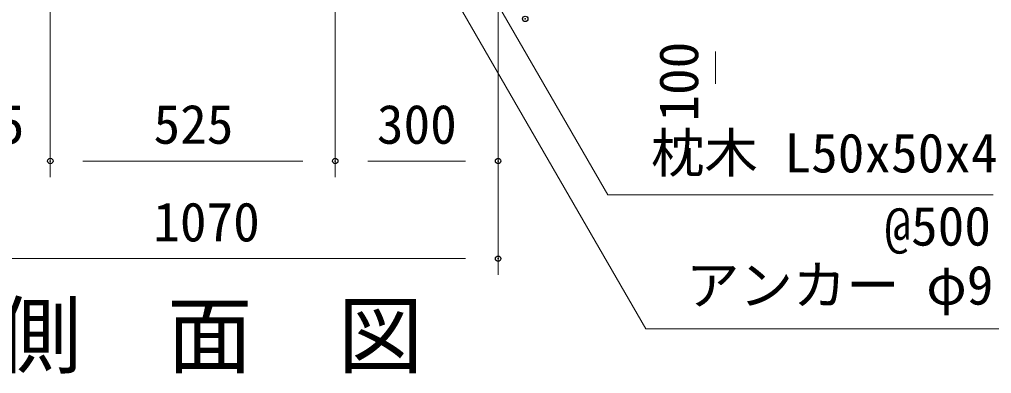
# Model space of a CAD drawing. Units: millimetres, scale not verified. Extents: x -6300 to 6300, y -4455 to 4455.
# Drawn here: x 2972 to 4763, y -2202 to -1549 of the extents above; entities that cross this region are included whole.
import ezdxf
from ezdxf.enums import TextEntityAlignment as Align

# ---------------------------------------------------------------- set-up
doc = ezdxf.new("R2010")
doc.units = ezdxf.units.MM
doc.header["$LTSCALE"] = 20
doc.header["$PDMODE"] = 32
doc.header["$PDSIZE"] = 10
for name, color, linetype, lineweight in [('0-0_D-TTL-TXT', 7, 'Continuous', 25), ('0-8_D-STR-DIM', 7, 'Continuous', 13), ('0-B_D-STR-TXT', 7, 'Continuous', 13)]:
    doc.layers.add(name, color=color, linetype=linetype, lineweight=lineweight)
doc.layers.add('0-A_Defpoints', color=8, linetype='Continuous')
doc.styles.add('ＭＳ ゴシック', font='')
doc.styles.get('ＭＳ ゴシック').set_extended_font_data('MS Gothic')

msp = doc.modelspace()

# ---------------------------------------------------------------- linework, layer by layer
at = {"layer": '0-8_D-STR-DIM'}
for p, q in [((3028.48, -1064.56), (3028.48, -1839.75)), ((3028.48, -1064.56), (3028.48, -1839.75)), ((3553.48, -1064.56), (3553.48, -1839.75)), ((3553.48, -1064.56), (3553.48, -1839.75)), ((3853.48, -1477.76), (3853.48, -1839.75)), ((3853.48, -1477.76), (3853.48, -2019.75)), ((4253.91, -1607.76), (4253.91, -1667.76)), ((3088.48, -1809.75), (3493.48, -1809.75)), ((3613.48, -1809.75), (3793.48, -1809.75)), ((2843.48, -1989.75), (3793.48, -1989.75))]:
    msp.add_line(p, q, dxfattribs=at)
at = {"layer": '0-A_Defpoints'}
for p in [(3903.48, -1547.76), (3028.48, -1809.75), (3553.48, -1809.75), (3853.48, -1809.75), (3853.48, -1989.75)]:
    msp.add_point(p, dxfattribs=at)
at = {"layer": '0-B_D-STR-TXT'}
for points in [[(4765.35, -1872.35), (4055.84, -1872.35), (3602.1, -1086.44)], [(4778.77, -2119.06), (4125.61, -2119.06), (3569.84, -1156.44)]]:
    msp.add_lwpolyline(points, dxfattribs=at)

# ---------------------------------------------------------------- texts
at = {"layer": '0-0_D-TTL-TXT', "style": 'ＭＳ ゴシック'}
msp.add_text('側\u3000面\u3000図', height=115.4, dxfattribs=at).set_placement((2928.63, -2223.4), align=Align.BOTTOM_LEFT)
at = {"layer": '0-8_D-STR-DIM', "style": 'ＭＳ ゴシック'}
msp.add_text('100', height=72.14, rotation=90, dxfattribs=at).set_placement((4243.78, -1737.13), align=Align.BOTTOM_LEFT)
for s, p in [('245', (2833.46, -1799.63)), ('525', (3218.64, -1799.63)), ('300', (3630.17, -1799.63)), ('1070', (3218.13, -1979.63))]:
    msp.add_text(s, height=72.14, dxfattribs=at).set_placement(p, align=Align.BOTTOM_LEFT)
at = {"layer": '0-B_D-STR-TXT', "style": 'ＭＳ ゴシック'}
for s, p in [('枕木 L50x50x4', (4135.28, -1852.52)), ('@500', (4565.25, -1987.32)), ('アンカー φ9', (4199.71, -2096.18))]:
    msp.add_text(s, height=72.14, dxfattribs=at).set_placement(p, align=Align.BOTTOM_LEFT)

doc.saveas('drawing.dxf')
